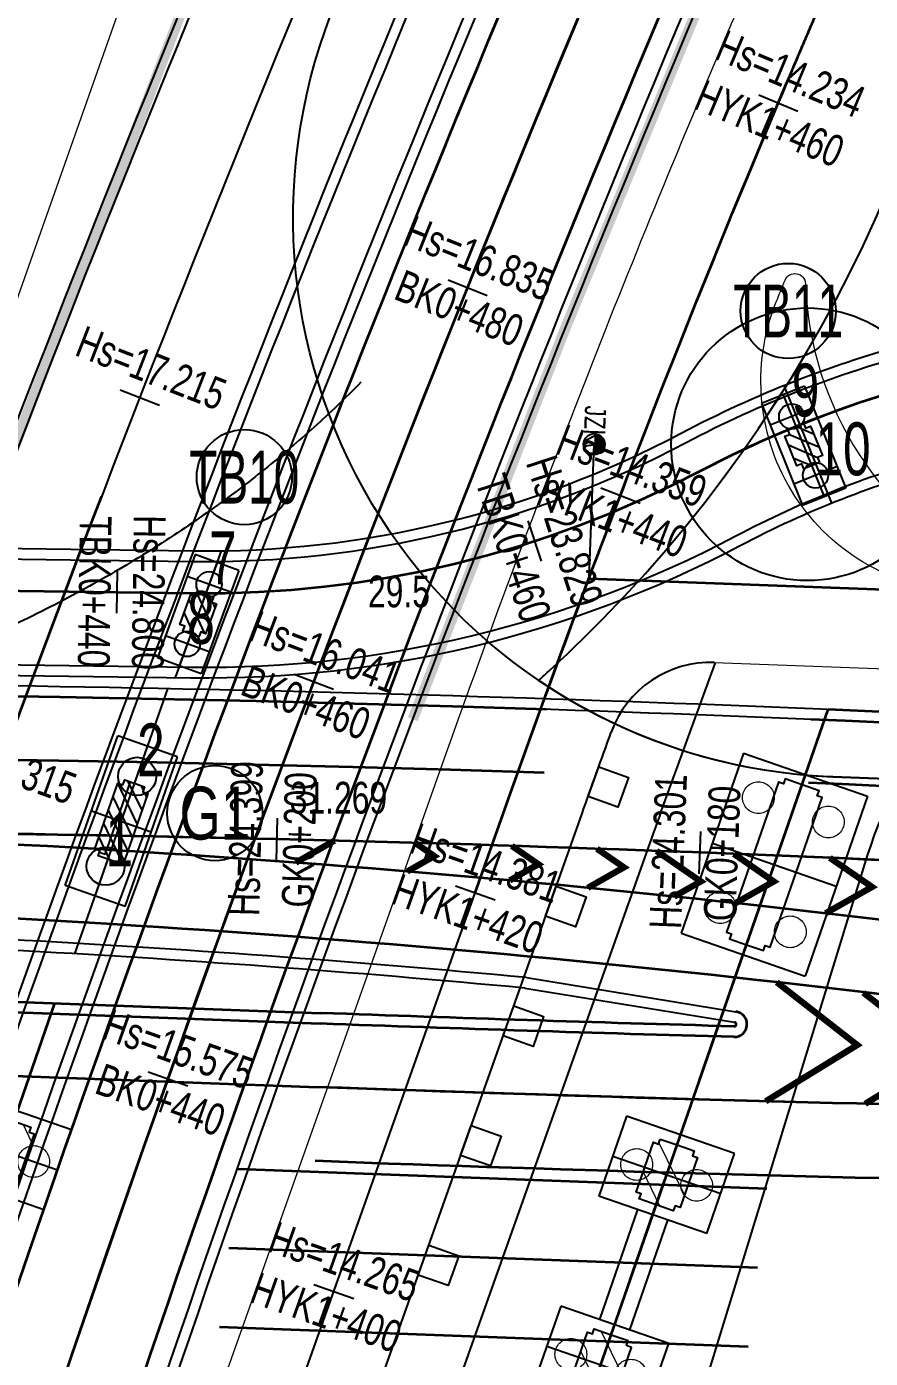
# Model space of a CAD drawing. Extents: x 0 to 558779, y 0 to 2762081.
# Drawn here: x 519909.4 to 519949.3, y 2757649.2 to 2757712.2 of the extents above; entities that cross this region are included whole.
import ezdxf
from ezdxf.enums import TextEntityAlignment as Align

# ---------------------------------------------------------------- set-up
doc = ezdxf.new("R2010")
doc.units = 0
doc.header["$LTSCALE"] = 20
for name, pattern in [('CENTER', [2, 1.25, -0.25, 0.25, -0.25]), ('DASHED', [19.05, 12.7, -6.35]), ('HIDDEN', [0.375, 0.25, -0.125])]:
    doc.linetypes.add(name, pattern=pattern)
for name, color, linetype in [('B-标线', 8, 'Continuous'), ('DL-中心线', 10, 'Continuous'), ('DL-人行道边线', 1, 'Continuous'), ('DL-挡墙范围', 2, 'HIDDEN'), ('DL-树池', 110, 'Continuous'), ('DL-非机动车道边线', 6, 'Continuous'), ('L-主桥边线', 240, 'Continuous'), ('L-洛秀互通匝道边线', 140, 'Continuous'), ('L-脊线', 222, 'Continuous'), ('L-辅路绿化带', 3, 'Continuous'), ('Pile-JZ', 7, 'Continuous'), ('QL-主线桥墩', 191, 'Continuous'), ('QL-分孔线', 4, 'Continuous'), ('QL-墩号', 6, 'Continuous'), ('QL-桥墩', 191, 'Continuous'), ('QL-桥跨数值', 6, 'Continuous'), ('RD-红线', 230, 'Continuous'), ('XW_B', 7, 'Continuous'), ('XW_E', 7, 'Continuous'), ('XW_G', 7, 'Continuous'), ('XW_HY-海江大道右辅路', 7, 'Continuous'), ('XW_J', 7, 'Continuous'), ('XW_JZ', 7, 'Continuous'), ('XW_JZ-江城大道左辅路', 7, 'Continuous'), ('XW_TB', 7, 'Continuous'), ('XW_辅助2', 7, 'Continuous'), ('XW_辅助线', 7, 'Continuous'), ('YD-G2', 96, 'Continuous'), ('主线墩中心线', 6, 'Continuous'), ('主线墩号', 1, 'Continuous'), ('桩号-B', 7, 'Continuous'), ('桩号-G', 7, 'Continuous'), ('桩号-HY-海江大道右辅路', 7, 'Continuous'), ('桩号-TB', 7, 'Continuous'), ('点划线', 6, 'CENTER'), ('粗实线', 1, 'Continuous'), ('设计高-B', 7, 'Continuous'), ('设计高-E', 7, 'Continuous'), ('设计高-G', 7, 'Continuous'), ('设计高-HY-海江大道右辅路', 7, 'Continuous'), ('设计高-TB', 7, 'Continuous'), ('设计高-地面高-B', 7, 'Continuous'), ('设计高-地面高-E', 7, 'Continuous'), ('设计高-地面高-G', 7, 'Continuous'), ('设计高-地面高-HY-海江大道右辅路', 7, 'Continuous'), ('设计高-地面高-TB', 7, 'Continuous')]:
    doc.layers.add(name, color=color, linetype=linetype)
doc.layers.add('偏心', color=4, linetype='Continuous', plot=False)
doc.layers.add('坐标标注', color=6, linetype='Continuous', plot=False)
doc.layers.add('构造细实', color=5, linetype='Continuous', lineweight=15)
doc.layers.add('细虚线', color=2, linetype='DASHED', lineweight=15)
doc.styles.get("Standard").update_dxf_attribs({"font": 'fsdb_e.shx', "width": 0.7, "bigfont": 'hzdx.shx'})
pattern_1 = [(0, (0, 2e-10), (0, 6.985), [5.08, -1.905]), (90, (0, 2e-10), (-6.985, 4e-16), [5.08, -1.905])]

# ---------------------------------------------------------------- blocks, each defined once
blk = doc.blocks.new('shuchi02')
at = {"layer": 'DL-树池', "color": 3}
blk.add_lwpolyline([(-0.75, 0), (0.75, 0), (0.75, -1.5), (-0.75, -1.5)], close=True, dxfattribs=at)
blk = doc.blocks.new('Kst')
at = {"color": 0, "const_width": 1}
blk.add_lwpolyline([(0, -0.5, 0.414214), (0.5, 0, 0.414214), (0, 0.5, 0.414214)], format="xyb", dxfattribs=at)
at = {"color": 0}
blk.add_circle((0, 0), 1, dxfattribs=at)
blk = doc.blocks.new('(13-1)13m花瓶墩单排桩2根1.8')
h = blk.add_hatch()
h.set_pattern_fill('ANGLE', color=256)
h.set_pattern_definition(pattern_1)
h.paths.add_polyline_path([(-1.9, -0.5), (-1.9, 0.5), (-1.65, 0.5), (-1.65, 0.75), (1.65, 0.75), (1.65, 0.5), (1.9, 0.5), (1.9, -0.5), (1.65, -0.5), (1.65, -0.75), (-1.65, -0.75), (-1.65, -0.5)])
h = blk.add_hatch()
h.set_pattern_fill('ANGLE', color=256)
h.set_pattern_definition(pattern_1)
h.paths.add_polyline_path([(-1.9, -0.5), (-1.9, 0.5), (-1.65, 0.5), (-1.65, 0.75), (1.65, 0.75), (1.65, 0.5), (1.9, 0.5), (1.9, -0.5), (1.65, -0.5), (1.65, -0.75), (-1.65, -0.75), (-1.65, -0.5)])
h = blk.add_hatch()
h.set_pattern_fill('ANSI31', color=3, scale=0.15)
h.paths.add_polyline_path([(-1.9, -0.5), (-1.9, 0.5), (-1.65, 0.5), (-1.65, 0.75), (1.65, 0.75), (1.65, 0.5), (1.9, 0.5), (1.9, -0.5), (1.65, -0.5), (1.65, -0.75), (-1.65, -0.75), (-1.65, -0.5)])
at = {"layer": 'QL-桥墩', "color": 1}
for p, q in [((-3.75, 1.5), (3.75, 1.5)), ((-3.75, -1.5), (-3.75, 1.5)), ((3.75, -1.5), (3.75, 1.5)), ((-3.75, -1.5), (3.75, -1.5))]:
    blk.add_line(p, q, dxfattribs=at)
at = {"layer": 'QL-桥墩', "color": 3, "linetype": 'CENTER'}
for p, q in [((0, 1.5), (0, -1.5)), ((-3.75, 0), (3.75, 0))]:
    blk.add_line(p, q, dxfattribs=at)
at = {"layer": 'QL-桥墩', "color": 1}
blk.add_lwpolyline([(-1.9, -0.5), (-1.9, 0.5), (-1.65, 0.5), (-1.65, 0.75), (1.65, 0.75), (1.65, 0.5), (1.9, 0.5), (1.9, -0.5), (1.65, -0.5), (1.65, -0.75), (-1.65, -0.75), (-1.65, -0.5)], close=True, dxfattribs=at)
at = {"layer": 'QL-桥墩', "color": 3}
for centre in [(-2.25, 0), (2.25, 0)]:
    blk.add_circle(centre, 0.9, dxfattribs=at)
blk = doc.blocks.new('(6-1)6.0m花瓶墩单排桩2根1.2')
h = blk.add_hatch()
h.set_pattern_fill('ANSI31', color=3, scale=0.15, angle=180)
h.paths.add_polyline_path([(1, 0.4), (1, -0.4), (0.75, -0.4), (0.75, -0.65), (-0.75, -0.65), (-0.75, -0.4), (-1, -0.4), (-1, 0.4), (-0.75, 0.4), (-0.75, 0.65), (0.75, 0.65), (0.75, 0.4)])
at = {"layer": 'QL-桥墩', "color": 1}
for p, q in [((-2.6, 1.1), (-2.6, -1.1)), ((-2.6, 1.1), (2.6, 1.1)), ((2.6, 1.1), (2.6, -1.1)), ((-2.6, -1.1), (2.6, -1.1))]:
    blk.add_line(p, q, dxfattribs=at)
at = {"layer": 'QL-桥墩', "color": 3, "linetype": 'CENTER'}
for p, q in [((-1.5, 1.1), (-1.5, -1.1)), ((1.5, 1.1), (1.5, -1.1)), ((-2.6, 0), (2.6, 0))]:
    blk.add_line(p, q, dxfattribs=at)
at = {"layer": 'QL-桥墩', "color": 1}
blk.add_lwpolyline([(1, 0.4), (1, -0.4), (0.75, -0.4), (0.75, -0.65), (-0.75, -0.65), (-0.75, -0.4), (-1, -0.4), (-1, 0.4), (-0.75, 0.4), (-0.75, 0.65), (0.75, 0.65), (0.75, 0.4)], close=True, dxfattribs=at)
at = {"layer": 'QL-桥墩', "color": 3}
for centre in [(-1.5, 0), (1.5, 0)]:
    blk.add_circle(centre, 0.6, dxfattribs=at)
blk = doc.blocks.new('E22-E26')
at = {"layer": '构造细实'}
h = blk.add_hatch(dxfattribs=at)
h.set_pattern_fill('ANSI31', color=4, scale=0.4, style=0)
h.set_pattern_definition([(45, (-456.4983, -204.118), (-0.8980256, 0.8980256), [])])
h.paths.add_polyline_path([(6.25, 0.85), (6.25, 0), (6.25, -0.85), (6, -0.85), (6, -1.1), (3.5, -1.1), (3.5, -0.85), (3.25, -0.85), (3.25, 0), (3.25, 0.85), (3.5, 0.85), (3.5, 1.1), (6, 1.1), (6, 0.85)])
h.paths.add_polyline_path([(-6, -1.1), (-6, -0.85), (-6.25, -0.85), (-6.25, 0), (-6.25, 0.85), (-6, 0.85), (-6, 1.1), (-3.5, 1.1), (-3.5, 0.85), (-3.25, 0.85), (-3.25, 0), (-3.25, -0.85), (-3.5, -0.85), (-3.5, -1.1)])
at = {"layer": '点划线', "ltscale": 0.3}
for p, q in [((-4.75, 2.7), (-4.75, -2.7)), ((4.75, 2.7), (4.75, -2.7)), ((-6.75, 0), (6.75, 0))]:
    blk.add_line(p, q, dxfattribs=at)
at = {"layer": '粗实线'}
for p, q in [((-6.75, -2.7), (-6.75, 2.7)), ((-2.75, 2.7), (-6.75, 2.7)), ((-2.75, -2.7), (-2.75, 2.7)), ((2.75, -2.7), (2.75, 2.7)), ((6.75, 2.7), (2.75, 2.7)), ((6.75, -2.7), (6.75, 2.7)), ((-2.75, 0.75), (2.75, 0.75)), ((-2.75, -0.75), (2.75, -0.75)), ((-6.75, -2.7), (-2.75, -2.7)), ((2.75, -2.7), (6.75, -2.7))]:
    blk.add_line(p, q, dxfattribs=at)
at = {"layer": '粗实线', "color": 4}
for points in [[(-6, -1.1), (-6, -0.85), (-6.25, -0.85), (-6.25, 0), (-6.25, 0.85), (-6, 0.85), (-6, 1.1), (-3.5, 1.1), (-3.5, 0.85), (-3.25, 0.85), (-3.25, 0), (-3.25, -0.85)], [(-6, -1.1), (-3.5, -1.1), (-3.5, -0.85), (-3.25, -0.85)]]:
    blk.add_lwpolyline(points, dxfattribs=at)
blk.add_lwpolyline([(6.25, 0.85), (6.25, 0), (6.25, -0.85), (6, -0.85), (6, -1.1), (3.5, -1.1), (3.5, -0.85), (3.25, -0.85), (3.25, 0), (3.25, 0.85), (3.5, 0.85), (3.5, 1.1), (6, 1.1), (6, 0.85)], close=True, dxfattribs=at)
at = {"layer": '细虚线', "ltscale": 5}
for centre in [(-4.75, 1.5), (4.75, 1.5), (-4.75, -1.5), (4.75, -1.5)]:
    blk.add_circle(centre, 0.75, dxfattribs=at)
blk = doc.blocks.new('30m花瓶墩')
at = {"layer": '点划线', "ltscale": 0.3}
for p, q in [((0, 3.1), (0, -3.1)), ((4.5, 0), (-4.5, 0))]:
    blk.add_line(p, q, dxfattribs=at)
at = {"layer": '粗实线'}
for p, q in [((-4.5, 3.1), (-4.5, -3.1)), ((4.5, 3.1), (-4.5, 3.1)), ((4.5, 3.1), (4.5, -3.1)), ((4.5, -3.1), (-4.5, -3.1))]:
    blk.add_line(p, q, dxfattribs=at)
at = {"layer": '粗实线', "color": 4}
blk.add_lwpolyline([(0, 1.1), (-3.75, 1.1), (-3.75, 0.85), (-4, 0.85), (-4, 0), (-4, -0.85), (-3.75, -0.85), (-3.75, -1.1), (0, -1.1), (3.75, -1.1), (3.75, -0.85), (4, -0.85), (4, 0), (4, 0.85), (3.75, 0.85), (3.75, 1.1)], close=True, dxfattribs=at)
at = {"layer": '细虚线', "ltscale": 5}
for centre in [(-2.75, 1.75), (2.75, 1.75), (-2.75, -1.75), (2.75, -1.75)]:
    blk.add_circle(centre, 0.75, dxfattribs=at)
blk = doc.blocks.new('主线桥墩10.09')
at = {"layer": 'L-主桥边线'}
blk.add_line((2921.3833, -334.7028), (2926.4729, -320.0327), dxfattribs=at)
at = {"layer": 'L-主桥边线', "lineweight": 35, "ltscale": 2, "flags": 128}
for points in [[(3016.2726, -324.8518, -0.0067509), (2959.7417, -321.8524, 0.0059351), (2926.4729, -320.0327, 0.0059351)], [(2922.0275, -335.0094, -0.0024493), (2902.4778, -334.3769)]]:
    blk.add_lwpolyline(points, format="xyb", dxfattribs=at)
blk.add_lwpolyline([(2762.1793, -329.1497), (2902.4778, -334.3769)], dxfattribs=at)
at = {"layer": 'L-主桥边线', "lineweight": 35, "ltscale": 2}
for centre, radius, start, end in [((2922.0363, -334.9097), 0.6, 268.427759, 83.716442), ((2922.0303, -334.9095), 0.1, 268.427586, 80.746657)]:
    blk.add_arc(centre, radius, start, end, dxfattribs=at)
at = {"layer": '主线墩中心线', "linetype": 'CENTER', "lineweight": 35}
for p, q in [((2907.2865, -375.3344), (2926.4729, -320.0327)), ((2921.3833, -334.7028), (2926.4729, -320.0327)), ((2881.9564, -356.8785), (2889.9253, -333.9093)), ((2913.2846, -358.0457), (2921.284, -334.9889))]:
    blk.add_line(p, q, dxfattribs=at)
at = {"layer": '主线墩号', "rotation": 70.86625100385399}
for name, p in [('30m花瓶墩', (2923.9281, -327.3677)), ('30m花瓶墩', (2923.9281, -327.3677)), ('E22-E26', (2885.9409, -345.3939)), ('E22-E26', (2917.2843, -346.5173))]:
    blk.add_blockref(name, p, dxfattribs=at)

msp = doc.modelspace()

# ---------------------------------------------------------------- linework, layer by layer
at = {"layer": 'B-标线', "lineweight": 35, "flags": 128}
for points in [[(519860.757, 2757530.995, 0.043438), (519909.912, 2757644.363, -0.021082), (519939.582, 2757722.133, 0.054969), (519981.895, 2757860.489, -0.025142), (519996.067, 2757919.103)], [(519857.678, 2757532.66, 0.043438), (519906.592, 2757645.472, -0.021082), (519936.367, 2757723.518, 0.054969), (519978.456, 2757861.139, -0.025142)], [(519863.835, 2757529.33, 0.043438), (519913.232, 2757643.254, -0.021082), (519942.797, 2757720.749, 0.046008), (519980.509, 2757836.614, 0.046008)], [(520121.076, 2757664.906), (520041.62, 2757667.866, -0.007318), (519980.136, 2757671.059, 0.013233), (519906.289, 2757674.018), (519853.019, 2757674.741, -0.000643), (519847.464, 2757674.821, -0.001929)], [(520030.985, 2757663.847, -0.02752), (519954.187, 2757669.383, 0.028361), (519884.082, 2757674.319)], [(520030.926, 2757660.347, -0.02752), (519953.744, 2757665.912, 0.028361), (519884.035, 2757670.819, 0.028361)], [(520036.824, 2757660.239, 0.004934), (519997.356, 2757660.634, -0.009271), (519923.207, 2757662.021)], [(520510.897, 2757635.787), (520476.549, 2757637.066, -0.012224), (520403.185, 2757641.598, 0.012224), (520330.163, 2757646.108), (520071.375, 2757655.75, 0.009271), (519997.356, 2757657.134, -0.009271), (519923.077, 2757658.523, -0.009271)]]:
    msp.add_lwpolyline(points, format="xyb", dxfattribs=at)
at = {"layer": 'B-标线', "linetype": 'HIDDEN', "lineweight": 35, "ltscale": 5, "flags": 128}
for points in [[(518722.616, 2757735.5), (518950.258, 2757708.661, 0.020032), (519308.329, 2757680.927), (521004.334, 2757617.737)], [(518722.177, 2757731.776), (518949.819, 2757704.937, 0.020032), (519308.189, 2757677.18), (521004.194, 2757613.99)], [(518721.738, 2757728.051), (518949.38, 2757701.213, 0.020032), (519308.05, 2757673.433), (521004.055, 2757610.243)], [(520121.318, 2757671.401), (520041.862, 2757674.362, -0.007318), (519980.568, 2757677.544, 0.013233), (519906.378, 2757680.517), (519853.107, 2757681.24)], [(520121.206, 2757668.403), (520041.75, 2757671.364, -0.007318), (519980.369, 2757674.551, 0.013233), (519906.337, 2757677.517), (519853.066, 2757678.241)]]:
    msp.add_lwpolyline(points, format="xyb", dxfattribs=at)
at = {"layer": 'B-标线', "lineweight": 35, "const_width": 0.3, "flags": 128}
for points in [[(519923.993, 2757673.665), (519923.993, 2757673.665), (519922.169, 2757672.63)], [(519927.818, 2757673.559), (519928.718, 2757672.937), (519927.439, 2757672.211)], [(519932.38, 2757673.419), (519933.634, 2757672.553), (519932.281, 2757671.786)], [(519936.405, 2757673.284), (519937.677, 2757672.405), (519935.97, 2757671.436)], [(519939.221, 2757673.182), (519941.311, 2757671.738), (519940.053, 2757671.024)], [(519942.874, 2757673.041), (519944.761, 2757671.738), (519942.956, 2757670.713)], [(519947.416, 2757672.853), (519949.406, 2757671.479), (519947.212, 2757670.234)], [(519944.901, 2757666.976), (519948.706, 2757664.006), (519944.379, 2757661.344)], [(519948.996, 2757666.481), (519952.801, 2757663.511), (519949.083, 2757661.225)]]:
    msp.add_lwpolyline(points, dxfattribs=at)
at = {"layer": 'B-标线', "lineweight": 35, "flags": 128}
msp.add_lwpolyline([(519782.909, 2757667.248), (519923.207, 2757662.021)], dxfattribs=at)
at = {"layer": 'DL-中心线', "linetype": 'CENTER', "lineweight": 35, "ltscale": 5, "flags": 128}
for points in [[(519363.527, 2756865.285, -0.064031), (519480.744, 2757085.351, -0.052881), (519557.501, 2757172.344), (519677.841, 2757282.704, 0.030821), (519737.675, 2757344.78, -0.016129), (519785.39, 2757397.285, 0.107619), (519897.596, 2757578.067), (519932.402, 2757676.128, -0.014928), (519945.386, 2757709.511, -0.000203), (519945.577, 2757709.961, -0.000405), (519945.969, 2757710.882, -0.000405), (519946.374, 2757711.83, -0.000405), (519946.794, 2757712.809, -0.000405), (519947.231, 2757713.821, -0.000405), (519947.686, 2757714.871, -0.000405), (519948.161, 2757715.963, -0.000405), (519948.66, 2757717.103, -0.000405), (519949.184, 2757718.298, -0.000405), (519949.739, 2757719.556, -0.000405), (519950.33, 2757720.89, -0.000405), (519950.964, 2757722.315, -0.000405), (519951.652, 2757723.854, -0.000405), (519952.408, 2757725.539, -0.000383), (519953.207, 2757727.312, -0.000338), (519954.009, 2757729.084, -0.000293), (519954.812, 2757730.854, -0.000248), (519955.618, 2757732.624, -0.000203), (519956.425, 2757734.393, -0.000158), (519957.234, 2757736.161, -0.000113), (519958.043, 2757737.929, -0.000068), (519958.853, 2757739.697, -0.000023), (519959.664, 2757741.464, 0.000038), (519960.474, 2757743.232, 0.000113), (519961.284, 2757745, 0.000188), (519962.093, 2757746.768, 0.000263), (519962.9, 2757748.537, 0.000338), (519963.705, 2757750.307, 0.000413), (519964.508, 2757752.078, 0.000488), (519965.307, 2757753.85, 0.000563), (519966.102, 2757755.625, 0.000638), (519966.894, 2757757.401, 0.000675), (519967.641, 2757759.09, 0.000675), (519968.318, 2757760.633, 0.000675), (519968.942, 2757762.063, 0.000675), (519969.521, 2757763.402, 0.000675), (519970.064, 2757764.666, 0.000675), (519970.575, 2757765.866, 0.000675), (519971.06, 2757767.012, 0.000675), (519971.521, 2757768.11, 0.000675), (519971.961, 2757769.166, 0.000675), (519972.383, 2757770.185, 0.000675), (519972.787, 2757771.171, 0.000675), (519973.176, 2757772.126, 0.000675), (519973.551, 2757773.054, 0.000338), (519973.734, 2757773.508, 0.04027), (519990.889, 2757828.803, 0.000338), (519990.996, 2757829.281, 0.000675), (519991.212, 2757830.257, 0.000675), (519991.432, 2757831.265, 0.000675), (519991.656, 2757832.306, 0.000675), (519991.885, 2757833.385, 0.000675), (519992.12, 2757834.505, 0.000675), (519992.362, 2757835.671, 0.000675), (519992.611, 2757836.89, 0.000675), (519992.868, 2757838.169, 0.000675), (519993.136, 2757839.518, 0.000675), (519993.416, 2757840.95, 0.000675), (519993.712, 2757842.482, 0.000675), (519994.027, 2757844.137, 0.000675), (519994.367, 2757845.953, 0.000638), (519994.72, 2757847.865, 0.000563), (519995.068, 2757849.778, 0.000488), (519995.413, 2757851.691, 0.000413), (519995.754, 2757853.606, 0.000338), (519996.092, 2757855.521, 0.000263), (519996.428, 2757857.436, 0.000188), (519996.762, 2757859.351, 0.000113), (519997.095, 2757861.267, 0.000038), (519997.427, 2757863.183, -0.000023), (519997.759, 2757865.099, -0.000068), (519998.092, 2757867.015, -0.000113), (519998.425, 2757868.93, -0.000158), (519998.76, 2757870.846, -0.000203), (519999.096, 2757872.761, -0.000248), (519999.433, 2757874.676, -0.000293), (519999.773, 2757876.59, -0.000338), (520000.115, 2757878.505, -0.000383), (520000.459, 2757880.418, -0.000405), (520000.79, 2757882.235, -0.000405), (520001.094, 2757883.893, -0.000405), (520001.378, 2757885.427, -0.000405), (520001.646, 2757886.861, -0.000405), (520001.901, 2757888.213, -0.000405), (520002.144, 2757889.495, -0.000405), (520002.379, 2757890.716, -0.000405), (520002.605, 2757891.886, -0.000405), (520002.824, 2757893.009, -0.000405), (520003.037, 2757894.091, -0.000405), (520003.245, 2757895.135, -0.000405), (520003.447, 2757896.147, -0.000405), (520003.645, 2757897.127, -0.000203), (520003.743, 2757897.607, -0.020564), (520015.566, 2757945.503), (520034.389, 2758010.197, -0.013981), (520060.063, 2758090.044), (520086.942, 2758166.257, 0.014794), (520122.979, 2758278.961, -0.014794), (520159.016, 2758391.664), (520173.526, 2758432.806)], [(519647.675, 2757568.166, -0.001157), (519648.228, 2757567.535, -0.002315), (519649.349, 2757566.237, -0.002315), (519650.492, 2757564.888, -0.002315), (519651.66, 2757563.484, -0.002315), (519652.855, 2757562.02, -0.002315), (519654.081, 2757560.489, -0.002315), (519655.343, 2757558.884, -0.002315), (519656.645, 2757557.195, -0.002315), (519657.995, 2757555.412, -0.002315), (519659.4, 2757553.518, -0.002315), (519660.871, 2757551.496, -0.002315), (519662.425, 2757549.319, -0.002315), (519664.081, 2757546.951, -0.002315), (519665.872, 2757544.34, -0.002186), (519667.733, 2757541.575, -0.001929), (519669.571, 2757538.794, -0.001672), (519671.389, 2757536, -0.001415), (519673.19, 2757533.195, -0.001157), (519674.976, 2757530.381, -0.0009), (519676.75, 2757527.559, -0.000643), (519678.516, 2757524.732, -0.000386), (519680.276, 2757521.901, -0.000129), (519682.033, 2757519.068, 0.000289), (519683.791, 2757516.236, 0.000868), (519685.555, 2757513.408, 0.001447), (519687.333, 2757510.588, 0.002025), (519689.13, 2757507.78, 0.002604), (519690.952, 2757504.99, 0.003183), (519692.807, 2757502.22, 0.003762), (519694.7, 2757499.477, 0.00434), (519696.638, 2757496.764, 0.004919), (519698.625, 2757494.088, 0.005208), (519700.564, 2757491.585, 0.005208), (519702.381, 2757489.338, 0.005208), (519704.105, 2757487.294, 0.005208), (519705.757, 2757485.416, 0.005208), (519707.351, 2757483.679, 0.005208), (519708.898, 2757482.063, 0.005208), (519710.404, 2757480.553, 0.005208), (519711.875, 2757479.138, 0.005208), (519713.317, 2757477.808, 0.005208), (519714.733, 2757476.556, 0.005208), (519716.126, 2757475.375, 0.005208), (519717.498, 2757474.26, 0.005208), (519718.851, 2757473.206, 0.002604), (519719.521, 2757472.701, 0.279434), (519802.083, 2757464.769, 0.00514), (519803.57, 2757465.505, 0.00869), (519806.104, 2757466.847, 0.00869), (519808.666, 2757468.321, 0.00869), (519811.257, 2757469.934, 0.00869), (519813.878, 2757471.694, 0.00869), (519816.532, 2757473.615, 0.00869), (519819.223, 2757475.707, 0.00869), (519821.954, 2757477.988, 0.00869), (519824.732, 2757480.477, 0.00869), (519827.565, 2757483.198, 0.00869), (519830.465, 2757486.186, 0.00869), (519833.45, 2757489.481, 0.00869), (519836.543, 2757493.146, 0.008305), (519839.636, 2757497.074, 0.007534), (519842.604, 2757501.098, 0.006763), (519845.455, 2757505.205, 0.005993), (519848.2, 2757509.384, 0.005222), (519850.851, 2757513.623, 0.004451), (519853.42, 2757517.913, 0.003681), (519855.918, 2757522.244, 0.00291), (519858.36, 2757526.607, 0.00214), (519860.757, 2757530.995, 0.043438), (519909.912, 2757644.363, -0.021082), (519939.582, 2757722.133, 0.054969), (519981.895, 2757860.489, -0.025142), (519996.067, 2757919.103), (520034.65, 2758049.579, -0.012888), (520058.477, 2758123.13)], [(519736.397, 2757361.61, 0.006117), (519747.082, 2757374.993, 0.058669), (519871.219, 2757580.064, 0.026228), (519898.077, 2757648.36, -0.020905), (519927.838, 2757726.466, -0.000122), (519928.031, 2757726.916, -0.000243), (519928.427, 2757727.834, -0.000243), (519928.836, 2757728.781, -0.000243), (519929.259, 2757729.759, -0.000243), (519929.699, 2757730.77, -0.000243), (519930.155, 2757731.819, -0.000243), (519930.632, 2757732.91, -0.000243), (519931.131, 2757734.05, -0.000243), (519931.655, 2757735.245, -0.000243), (519932.209, 2757736.504, -0.000243), (519932.799, 2757737.839, -0.000243), (519933.43, 2757739.265, -0.000243), (519934.113, 2757740.806, -0.000243), (519934.864, 2757742.493, -0.00023), (519935.656, 2757744.269, -0.000203), (519936.449, 2757746.044, -0.000176), (519937.244, 2757747.819, -0.000149), (519938.04, 2757749.593, -0.000122), (519938.837, 2757751.367, -0.000095), (519939.634, 2757753.14, -0.000068), (519940.432, 2757754.913, -0.000041), (519941.231, 2757756.686, -0.000014), (519942.03, 2757758.459, 0.000193), (519942.828, 2757760.232, 0.000579), (519943.624, 2757762.006, 0.000965), (519944.414, 2757763.783, 0.00135), (519945.196, 2757765.563, 0.001736), (519945.967, 2757767.348, 0.002122), (519946.724, 2757769.139, 0.002508), (519947.464, 2757770.937, 0.002894), (519948.185, 2757772.743, 0.003279), (519948.884, 2757774.557, 0.003472), (519949.524, 2757776.29, 0.003472), (519950.087, 2757777.879, 0.003472), (519950.586, 2757779.356, 0.003472), (519951.035, 2757780.745, 0.003472), (519951.439, 2757782.06, 0.003472), (519951.805, 2757783.312, 0.003472), (519952.138, 2757784.511, 0.003472), (519952.44, 2757785.663, 0.003472), (519952.715, 2757786.773, 0.003472), (519952.966, 2757787.847, 0.003472), (519953.193, 2757788.888, 0.003472), (519953.399, 2757789.898, 0.003472), (519953.585, 2757790.881, 0.001736), (519953.671, 2757791.363, 0.589738), (519858.288, 2757868.254, 0.002232), (519857.706, 2757868.014, 0.004464), (519856.524, 2757867.507, 0.004464), (519855.315, 2757866.963, 0.004464), (519854.076, 2757866.379, 0.004464), (519852.805, 2757865.751, 0.004464), (519851.498, 2757865.076, 0.004464), (519850.15, 2757864.349, 0.004464), (519848.756, 2757863.566, 0.004464), (519847.309, 2757862.717, 0.004464), (519845.799, 2757861.796, 0.004464), (519844.216, 2757860.79, 0.004464), (519842.542, 2757859.685, 0.004464), (519840.756, 2757858.458, 0.004464), (519838.823, 2757857.079, 0.004216), (519836.813, 2757855.593, 0.00372), (519834.827, 2757854.074, 0.003224), (519832.862, 2757852.528, 0.002728), (519830.916, 2757850.959, 0.002232), (519828.985, 2757849.371, 0.001736), (519827.067, 2757847.767, 0.00124), (519825.159, 2757846.152, 0.000744), (519823.257, 2757844.53, 0.000248), (519821.358, 2757842.903), (519718.448, 2757754.691)], [(520121.076, 2757664.906), (520041.62, 2757667.866, -0.007318), (519980.136, 2757671.059, 0.013233), (519906.289, 2757674.018), (519853.019, 2757674.741, -0.000643), (519847.464, 2757674.821, -0.001929), (519841.909, 2757674.93, -0.003215), (519836.356, 2757675.096, -0.004501), (519830.806, 2757675.348, -0.005787), (519825.263, 2757675.713, -0.007073), (519819.731, 2757676.221, -0.008359), (519814.217, 2757676.9, -0.009645), (519808.731, 2757677.777, -0.010932), (519803.287, 2757678.878, -0.011575), (519798.167, 2757680.157, -0.011575), (519793.555, 2757681.538, -0.011575), (519789.349, 2757683.013, -0.011575), (519785.484, 2757684.574, -0.011575), (519781.912, 2757686.212, -0.011575), (519778.6, 2757687.921, -0.011575), (519775.52, 2757689.696, -0.011575), (519772.654, 2757691.529, -0.011575), (519769.984, 2757693.416, -0.011575), (519767.499, 2757695.351, -0.011575), (519765.187, 2757697.329, -0.011575), (519763.04, 2757699.347, -0.011575), (519761.049, 2757701.398, -0.005787), (519760.111, 2757702.435, -1.096245), (519856.517, 2757773.04, -0.012003), (519857.958, 2757770.5, -0.012289), (519859.346, 2757767.753, -0.012289), (519860.636, 2757764.852, -0.012289), (519861.821, 2757761.791, -0.012289), (519862.891, 2757758.563, -0.012289), (519863.837, 2757755.159, -0.012289), (519864.647, 2757751.567, -0.012289), (519865.309, 2757747.771, -0.012289), (519865.807, 2757743.753, -0.012289), (519866.125, 2757739.487, -0.012289), (519866.239, 2757734.936, -0.012289), (519866.122, 2757730.052, -0.012289), (519865.733, 2757724.76, -0.011686), (519865.061, 2757719.246, -0.010479), (519864.145, 2757713.767, -0.009272), (519863.014, 2757708.328, -0.008066), (519861.695, 2757702.932, -0.006859), (519860.215, 2757697.577, -0.005652), (519858.601, 2757692.261, -0.004445), (519856.881, 2757686.978, -0.003239), (519855.08, 2757681.723, -0.002032), (519853.223, 2757676.487)], [(519483.693, 2757688.86), (519492.803, 2757688.723, 0.043131), (519561.509, 2757693.622), (519577.044, 2757696.088, 0.031213), (519605.074, 2757702.35, -0.20367), (519636.14, 2757698.616, 0.121654), (519654.577, 2757693.327), (519683.777, 2757692.239, 0.115793), (519751.057, 2757705.409, -0.255248), (519789.288, 2757702.5, 0.14148), (519842.378, 2757686.387), (519917.269, 2757685.369, 0.125687), (519941.327, 2757691.167, -0.131701), (519966.567, 2757696.935), (519992.7, 2757695.961, 0.660156), (519996.625, 2757704.277, -0.072356), (519979.943, 2757729.661, 0.641349), (519970.854, 2757729.6), (519953.894, 2757691.981)], [(519936.037, 2757686.063), (519964.506, 2757685.002, -0.005003), (520064.453, 2757680.276, 0.005004), (520164.421, 2757675.549), (520317.716, 2757669.838, -0.035769), (520402.945, 2757660.533, 0.035768), (520544.989, 2757645.024), (520703.493, 2757639.118)], [(519936.037, 2757686.063), (519964.506, 2757685.002, -0.005003), (520064.453, 2757680.276, 0.005004), (520164.421, 2757675.549), (520299.83, 2757670.504, -0.031984), (520426.983, 2757657.594, 0.031983), (520554.132, 2757644.684), (520703.493, 2757639.118)], [(520544.729, 2757638.029), (520476.679, 2757640.564, -0.012224), (520403.486, 2757645.085, 0.012224), (520330.293, 2757649.606), (520071.505, 2757659.248, 0.009271), (519997.356, 2757660.634, -0.009271), (519923.207, 2757662.021)]]:
    msp.add_lwpolyline(points, format="xyb", dxfattribs=at)
at = {"layer": 'DL-人行道边线', "flags": 128}
msp.add_lwpolyline([(519919.874, 2757619.903), (519938.999, 2757673.787, -0.003724), (519942.015, 2757682.088)], format="xyb", dxfattribs=at)
at = {"layer": 'DL-挡墙范围', "ltscale": 10, "const_width": 0.5}
for points in [[(519927.699, 2757679.41), (519934.931, 2757697.947), (519942.538, 2757716.334), (519950.303, 2757734.871), (519954.999, 2757746.872)], [(519899.6, 2757668.127), (519917.618, 2757715.083), (519922.089, 2757725.741)]]:
    msp.add_lwpolyline(points, dxfattribs=at)
at = {"layer": 'DL-非机动车道边线', "flags": 128}
msp.add_lwpolyline([(519918.171, 2757625.568), (519935.701, 2757674.957, -0.00171), (519937.079, 2757678.798, -0.00171)], format="xyb", dxfattribs=at)
at = {"layer": 'L-主桥边线', "lineweight": 35, "ltscale": 2, "flags": 128}
for points in [[(519783.039, 2757670.746), (519923.338, 2757665.519)], [(519783.02, 2757670.246), (519923.319, 2757665.019)]]:
    msp.add_lwpolyline(points, dxfattribs=at)
for points in [[(519942.887, 2757664.886, -0.002449), (519923.338, 2757665.519)], [(519942.88, 2757664.386, -0.00245), (519923.319, 2757665.019)]]:
    msp.add_lwpolyline(points, format="xyb", dxfattribs=at)
at = {"layer": 'L-主桥边线', "lineweight": 35, "ltscale": 2}
for centre, radius, start, end in [((519942.896, 2757664.986), 0.6, 268.42776, 83.71644), ((519942.896, 2757664.986), 0.6, 268.42776, 83.71644), ((519942.89, 2757664.986), 0.1, 268.42759, 80.74666)]:
    msp.add_arc(centre, radius, start, end, dxfattribs=at)
at = {"layer": 'L-洛秀互通匝道边线'}
for p, q in [((519932.999, 2757666.699), (519942.906, 2757665.085)), ((519933.079, 2757667.192), (519942.962, 2757665.582))]:
    msp.add_line(p, q, dxfattribs=at)
at = {"layer": 'L-洛秀互通匝道边线', "flags": 128}
for points in [[(519856.359, 2757533.374, 0.043439), (519905.17, 2757645.947, -0.021082), (519934.99, 2757724.111, 0.054969), (519976.982, 2757861.418, -0.025142)], [(519856.799, 2757533.136, 0.043438), (519905.644, 2757645.789, -0.021082), (519935.449, 2757723.913, 0.054969), (519977.473, 2757861.325, -0.025142)], [(519864.715, 2757528.854, 0.043438), (519914.18, 2757642.938, -0.021082), (519943.715, 2757720.354, 0.035444), (519974.717, 2757809.192, 0.035444)], [(519865.155, 2757528.616, 0.043438), (519914.655, 2757642.779, -0.021082), (519944.174, 2757720.156, 0.035444), (519975.2, 2757809.061, 0.035444)], [(519743.137, 2757378.065, 0.058669), (519866.668, 2757582.135, 0.026228), (519893.334, 2757649.943, -0.020905), (519923.244, 2757728.44, -0.000122), (519923.438, 2757728.892, -0.000243), (519923.836, 2757729.815, -0.000243), (519924.247, 2757730.766, -0.000243), (519924.672, 2757731.748, -0.000243), (519925.113, 2757732.764, -0.000243), (519925.572, 2757733.818, -0.000243), (519926.051, 2757734.913, -0.000243), (519926.552, 2757736.057, -0.000243), (519927.078, 2757737.257, -0.000243), (519927.634, 2757738.52, -0.000243), (519928.225, 2757739.859, -0.000243), (519928.858, 2757741.29, -0.000243), (519929.544, 2757742.836, -0.000243), (519930.296, 2757744.528, -0.00023), (519931.09, 2757746.308, -0.000203), (519931.885, 2757748.087, -0.000176), (519932.681, 2757749.864, -0.000149)], [(519743.532, 2757377.758, 0.058669), (519867.123, 2757581.928, 0.026228), (519893.809, 2757649.785, -0.020905), (519923.703, 2757728.242, -0.000122), (519923.898, 2757728.694, -0.000243), (519924.295, 2757729.617, -0.000243), (519924.706, 2757730.568, -0.000243), (519925.131, 2757731.549, -0.000243), (519925.572, 2757732.565, -0.000243), (519926.031, 2757733.618, -0.000243), (519926.509, 2757734.713, -0.000243), (519927.01, 2757735.857, -0.000243), (519927.536, 2757737.056, -0.000243), (519928.092, 2757738.318, -0.000243), (519928.682, 2757739.657, -0.000243), (519929.315, 2757741.088, -0.000243), (519930.001, 2757742.633, -0.000243), (519930.753, 2757744.324, -0.00023), (519931.547, 2757746.104, -0.000203), (519932.341, 2757747.882, -0.000176), (519933.138, 2757749.66, -0.000149)], [(519800.642, 2757442.321, 0.037704), (519875.314, 2757578.2, 0.026228), (519902.345, 2757646.935, -0.020905), (519931.972, 2757724.689, -0.000122), (519932.165, 2757725.137, -0.000243), (519932.559, 2757726.052, -0.000243), (519932.966, 2757726.995, -0.000243), (519933.388, 2757727.968, -0.000243), (519933.825, 2757728.975, -0.000243), (519934.28, 2757730.02, -0.000243), (519934.755, 2757731.108, -0.000243), (519935.252, 2757732.243, -0.000243), (519935.775, 2757733.434, -0.000243), (519936.327, 2757734.689, -0.000243), (519936.915, 2757736.02, -0.000243), (519937.544, 2757737.442, -0.000243), (519938.226, 2757738.979, -0.000243), (519938.975, 2757740.663, -0.00023), (519939.765, 2757742.435, -0.000203), (519940.557, 2757744.207, -0.000176), (519941.35, 2757745.978, -0.000149), (519942.145, 2757747.75, -0.000122), (519942.941, 2757749.522, -0.000095)], [(519801.079, 2757442.077, 0.037696), (519875.769, 2757577.993, 0.026228), (519902.82, 2757646.776, -0.020905), (519932.432, 2757724.492, -0.000122), (519932.624, 2757724.939, -0.000243), (519933.018, 2757725.854, -0.000243), (519933.425, 2757726.796, -0.000243), (519933.846, 2757727.769, -0.000243), (519934.284, 2757728.776, -0.000243), (519934.739, 2757729.82, -0.000243), (519935.213, 2757730.907, -0.000243), (519935.71, 2757732.043, -0.000243), (519936.233, 2757733.233, -0.000243), (519936.785, 2757734.487, -0.000243), (519937.372, 2757735.818, -0.000243), (519938.001, 2757737.24, -0.000243), (519938.683, 2757738.776, -0.000243), (519939.431, 2757740.459, -0.00023), (519940.221, 2757742.231, -0.000203), (519941.013, 2757744.002, -0.000176), (519941.806, 2757745.774, -0.000149), (519942.601, 2757747.545, -0.000122), (519943.397, 2757749.317, -0.000095)], [(519716.368, 2757696.619, 0.060167), (519750.234, 2757707.232, -0.255248), (519790.377, 2757704.178, 0.14148), (519842.405, 2757688.386), (519917.296, 2757687.369, 0.125687), (519940.392, 2757692.935, -0.057195), (519951.437, 2757697.248)], [(519718.107, 2757696.443, 0.057332), (519750.44, 2757706.777, -0.255248), (519790.105, 2757703.758, 0.14148), (519842.398, 2757687.887), (519917.289, 2757686.869, 0.125687), (519940.625, 2757692.493, -0.057195), (519951.565, 2757696.765)], [(519718.398, 2757694.972, 0.057332), (519751.057, 2757705.409, -0.255248), (519789.288, 2757702.5, 0.14148), (519842.378, 2757686.387), (519917.269, 2757685.369, 0.125687), (519941.327, 2757691.167, -0.131701), (519966.567, 2757696.935), (519971.813, 2757696.739)], [(519715.044, 2757690.798, 0.064032), (519752.496, 2757702.219, -0.255248), (519787.382, 2757699.564, 0.14148), (519842.331, 2757682.887), (519917.221, 2757681.87, 0.125687), (519942.963, 2757688.073, -0.057195), (519952.841, 2757691.93)], [(519713.007, 2757689.961, 0.067535), (519752.702, 2757701.763, -0.255248), (519787.11, 2757699.145, 0.14148), (519842.324, 2757682.387), (519917.215, 2757681.37, 0.125687), (519943.197, 2757687.631, -0.057195), (519952.968, 2757691.447)], [(520037.132, 2757675.044, -0.006751), (519980.601, 2757678.043, 0.013233), (519906.384, 2757681.017), (519853.114, 2757681.74)], [(520037.113, 2757674.544, -0.006751), (519980.568, 2757677.544, 0.013233), (519906.378, 2757680.517), (519853.107, 2757681.24)], [(519933.079, 2757667.192, 0.019963), (519884.021, 2757669.82)], [(519933.015, 2757666.696, 0.019956), (519884.014, 2757669.32)]]:
    msp.add_lwpolyline(points, format="xyb", dxfattribs=at)
at = {"layer": 'L-脊线', "flags": 128}
msp.add_lwpolyline([(520037.114, 2757668.039, -0.006782), (519980.136, 2757671.059, 0.006624), (519943.19, 2757673.028, 0.006624)], format="xyb", dxfattribs=at)
at = {"layer": 'L-辅路绿化带', "lineweight": 0, "flags": 128}
for points in [[(519680.829, 2757309.735, 0.103682), (519897.405, 2757666.424), (520032.71, 2758050.068)], [(519894.298, 2757579.238), (519929.104, 2757677.299, -0.014928), (519942.163, 2757710.876, -0.000203), (519942.355, 2757711.329, -0.000405), (519942.749, 2757712.255, -0.000405), (519943.157, 2757713.209, -0.000405)]]:
    msp.add_lwpolyline(points, format="xyb", dxfattribs=at)
msp.add_lwpolyline([(519953.779, 2757685.402, -0.519975), (519944.882, 2757699.146, -0.000461), (519945.295, 2757700.165, -0.807709), (519946.258, 2757699.996, 0.273052), (519955.044, 2757686.31, -0.805303), (519954.8, 2757685.364)], format="xyb", close=True, dxfattribs=at)
msp.add_lwpolyline([(519941.965, 2757682.09), (519952.593, 2757681.694)], dxfattribs=at)
at = {"layer": 'L-辅路绿化带'}
msp.add_lwpolyline([(519949.183, 2757672.958), (519936.099, 2757630.386)], dxfattribs=at)
for centre, radius, start, end in [((519941.779, 2757677.093), 5, 87.86602, 160.06622), ((519966.389, 2757667.67), 18, 136.72394, 162.91526)]:
    msp.add_arc(centre, radius, start, end, dxfattribs=at)
at = {"layer": 'Pile-JZ'}
for q in [(519936.273, 2757692.409), (519936.074, 2757687.063)]:
    msp.add_line((519936.037, 2757686.063), q, dxfattribs=at)
at = {"layer": 'QL-分孔线', "color": 1}
msp.add_line((519945.236, 2757695.187), (519947.483, 2757689.624), dxfattribs=at)
at = {"layer": 'QL-分孔线'}
for p, q in [((519918.646, 2757687.37), (519916.461, 2757681.38)), ((519911.724, 2757668.318), (519916.124, 2757680.851))]:
    msp.add_line(p, q, dxfattribs=at)
at = {"layer": 'QL-墩号'}
for centre in [(519945.444, 2757698.709), (519919.737, 2757690.853), (519918.344, 2757674.968)]:
    msp.add_circle(centre, 2.25, dxfattribs=at)
at = {"layer": 'RD-红线'}
for points in [[(520096.482, 2757671.155), (520096.119, 2757671.155), (520095.713, 2757671.155), (520095.713, 2757671.155), (519947.557, 2757676.675, -0.505646), (519923.553, 2757711.97), (519982.334, 2757878.638, -0.000168), (519982.399, 2757878.822, -0.000168)], [(519925.251, 2757695.345, -0.007992), (519924.125, 2757694.23, -0.007292), (519923.041, 2757693.222, -0.007292), (519921.903, 2757692.223, -0.007292), (519920.708, 2757691.234, -0.007292), (519919.454, 2757690.257, -0.007292), (519918.139, 2757689.293, -0.007292), (519916.76, 2757688.342, -0.007292), (519915.315, 2757687.406, -0.007292), (519913.8, 2757686.487, -0.007292), (519912.211, 2757685.586, -0.007193), (519910.568, 2757684.715, -0.006996), (519908.893, 2757683.888, -0.006798), (519907.188, 2757683.103, -0.006601), (519905.454, 2757682.361, -0.006404), (519903.694, 2757681.661, -0.006206), (519901.908, 2757681.003, -0.006009), (519900.099, 2757680.386, -0.005812), (519898.267, 2757679.809, -0.005614), (519896.414, 2757679.272, -0.005614)]]:
    msp.add_lwpolyline(points, format="xyb", dxfattribs=at)
at = {"layer": 'XW_B', "color": 2}
msp.add_arc((520846.564, 2757331.569), 987.5, 156.702334, 161.533301, dxfattribs=at)
msp.add_arc((520846.564, 2757331.569), 987.5, 156.702334, 161.533301, dxfattribs=at)
at = {"layer": 'XW_E', "color": 2}
msp.add_arc((520846.604, 2757331.665), 1000, 156.746448, 161.536855, dxfattribs=at)
msp.add_arc((520846.604, 2757331.665), 1000, 156.746448, 161.536855, dxfattribs=at)
at = {"layer": 'XW_G', "color": 2}
msp.add_arc((519887.323, 2756277.646), 1396.5, 86.189231, 89.221814, dxfattribs=at)
msp.add_arc((519887.323, 2756277.646), 1396.5, 86.189231, 89.221814, dxfattribs=at)
at = {"layer": 'XW_HY-海江大道右辅路', "color": 4}
msp.add_line((519897.596, 2757578.067), (519932.402, 2757676.128), dxfattribs=at)
msp.add_line((519897.596, 2757578.067), (519932.402, 2757676.128), dxfattribs=at)
at = {"layer": 'XW_HY-海江大道右辅路', "color": 6, "flags": 128}
msp.add_lwpolyline([(519945.386, 2757709.511, -0.000211), (519945.584, 2757709.977, -0.000841), (519946.413, 2757711.92, -0.001067), (519947.56, 2757714.581, -0.000967), (519948.719, 2757717.238, -0.000867), (519949.887, 2757719.89, -0.000767), (519951.064, 2757722.539, -0.000667), (519952.248, 2757725.184, -0.000567), (519953.439, 2757727.826, -0.000467), (519954.636, 2757730.466, -0.000367), (519955.837, 2757733.104, -0.000267), (519957.041, 2757735.74, -0.000167), (519958.248, 2757738.375, -0.000067), (519959.455, 2757741.01), (519959.664, 2757741.464)], format="xyb", dxfattribs=at)
msp.add_lwpolyline([(519945.386, 2757709.511, -0.000211), (519945.584, 2757709.977, -0.000841), (519946.413, 2757711.92, -0.001067), (519947.56, 2757714.581, -0.000967), (519948.719, 2757717.238, -0.000867), (519949.887, 2757719.89, -0.000767), (519951.064, 2757722.539, -0.000667), (519952.248, 2757725.184, -0.000567), (519953.439, 2757727.826, -0.000467), (519954.636, 2757730.466, -0.000367), (519955.837, 2757733.104, -0.000267), (519957.041, 2757735.74, -0.000167), (519958.248, 2757738.375, -0.000067), (519959.455, 2757741.01), (519959.664, 2757741.464)], format="xyb", dxfattribs=at)
at = {"layer": 'XW_HY-海江大道右辅路', "color": 2}
msp.add_arc((520497.841, 2757475.431), 600, 157.037235, 160.458138, dxfattribs=at)
msp.add_arc((520497.841, 2757475.431), 600, 157.037235, 160.458138, dxfattribs=at)
at = {"layer": 'XW_J', "color": 2}
msp.add_arc((519997.672, 2759660.634), 2000, 267.866251, 269.990957, dxfattribs=at)
msp.add_arc((519997.672, 2759660.634), 2000, 267.866251, 269.990957, dxfattribs=at)
at = {"layer": 'XW_JZ', "color": 4}
msp.add_line((519936.037, 2757686.063), (519964.506, 2757685.002), dxfattribs=at)
at = {"layer": 'XW_JZ-江城大道左辅路', "color": 4}
msp.add_line((519936.037, 2757686.063), (519964.506, 2757685.002), dxfattribs=at)
at = {"layer": 'XW_TB', "color": 4}
msp.add_line((519842.378, 2757686.387), (519917.269, 2757685.369), dxfattribs=at)
at = {"layer": 'XW_TB', "color": 2}
for centre, start, end in [((519964.705, 2757646.969), 87.86602, 117.87698), ((519964.705, 2757646.969), 87.86602, 117.87698), ((519917.948, 2757735.365), 269.22181, 297.87698), ((519917.948, 2757735.365), 269.22181, 297.87698)]:
    msp.add_arc(centre, 50, start, end, dxfattribs=at)
at = {"layer": 'XW_辅助2', "color": 2}
msp.add_arc((519887.323, 2756277.646), 1396.5, 86.189231, 89.221814, dxfattribs=at)
at = {"layer": 'XW_辅助线', "color": 2}
msp.add_arc((519875.662, 2757054.376), 620, 82.723702, 89.221814, dxfattribs=at)
msp.add_arc((519875.662, 2757054.376), 620, 82.723702, 89.221814, dxfattribs=at)
at = {"layer": 'YD-G2'}
msp.add_lwpolyline([(519982.4, 2757878.826), (520003.49, 2757893.646), (520022.894, 2757892.923), (519992.702, 2757807.319, 0.505646), (520065.169, 2757700.766), (520120.411, 2757698.707), (520118.947, 2757694.313, 0.001135), (520116.073, 2757685.615), (520096.482, 2757671.158), (520096.119, 2757671.158), (520095.713, 2757671.158), (519947.558, 2757676.679, -0.140867), (519933.647, 2757681.244, 0.002727), (519934.192, 2757681.74, 0.006712), (519935.489, 2757682.965, 0.006448), (519936.685, 2757684.156, 0.363724), (519943.111, 2757767.428), (519982.335, 2757878.642, -0.00262), (519982.4, 2757878.826)], format="xyb", close=True, dxfattribs=at)
at = {"layer": '偏心'}
msp.add_circle((519946.359, 2757692.405), 6.444, dxfattribs=at)
at = {"layer": '设计高-地面高-B'}
for p, q in [((519929.364, 2757700.184), (519931.22, 2757699.439)), ((519922.087, 2757681.534), (519923.958, 2757680.826)), ((519915.189, 2757662.74), (519917.074, 2757662.07))]:
    msp.add_line(p, q, dxfattribs=at)
at = {"layer": '设计高-地面高-E'}
msp.add_line((519913.863, 2757694.976), (519915.727, 2757694.25), dxfattribs=at)
at = {"layer": '设计高-地面高-G'}
for p, q in [((519921.257, 2757672.734), (519921.305, 2757674.733)), ((519941.232, 2757672.105), (519941.309, 2757674.103))]:
    msp.add_line(p, q, dxfattribs=at)
at = {"layer": '设计高-地面高-HY-海江大道右辅路'}
for p, q in [((519944.054, 2757708.928), (519945.897, 2757708.151)), ((519936.58, 2757690.343), (519938.448, 2757689.627)), ((519929.711, 2757671.534), (519931.595, 2757670.865)), ((519923.021, 2757652.686), (519924.905, 2757652.017))]:
    msp.add_line(p, q, dxfattribs=at)
at = {"layer": '设计高-地面高-TB'}
for p, q in [((519933.144, 2757688.781), (519933.765, 2757686.879)), ((519913.729, 2757686.418), (519913.701, 2757684.418))]:
    msp.add_line(p, q, dxfattribs=at)

# ---------------------------------------------------------------- block references
at = {"layer": 'DL-树池'}
for p, rotation in [((519936.235, 2757676.457), 70.3052060804868), ((519934.226, 2757670.803), 70.45813766541438), ((519932.219, 2757665.149), 70.45813766541438), ((519930.212, 2757659.495), 70.45813766541438), ((519928.205, 2757653.84), 70.45813766541438)]:
    msp.add_blockref('shuchi02', p, dxfattribs=dict(at, rotation=rotation))
at = {"layer": 'Pile-JZ', "xscale": 0.5, "yscale": 0.5, "rotation": 357.8660175351062}
msp.add_blockref('Kst', (519936.273, 2757692.409), dxfattribs=at)
at = {"layer": 'QL-主线桥墩'}
msp.add_blockref('主线桥墩10.09', (517020.86, 2757999.896), dxfattribs=at)
at = {"layer": 'QL-桥墩'}
for name, p, rotation in [('(6-1)6.0m花瓶墩单排桩2根1.2', (519946.174, 2757692.33), 291.9877315704848), ('(6-1)6.0m花瓶墩单排桩2根1.2', (519917.554, 2757684.375), 249.9617194889411), ('(13-1)13m花瓶墩单排桩2根1.8', (519913.924, 2757674.584), 70.6563047822942)]:
    msp.add_blockref(name, p, dxfattribs=dict(at, rotation=rotation))

# ---------------------------------------------------------------- texts
at = {"layer": 'Pile-JZ', "width": 0.75}
msp.add_text('JZK0', height=1, rotation=267.86602, dxfattribs=at).set_placement((519936.297, 2757693.058), align=Align.MIDDLE_CENTER)
at = {"layer": 'QL-墩号'}
for s, width, p in [('TB11', 0.65, (519945.444, 2757698.709)), ('TB10', 0.65, (519919.737, 2757690.853)), ('G1', 0.75, (519918.344, 2757674.968))]:
    msp.add_text(s, height=2.5, dxfattribs=dict(at, width=width)).set_placement(p, align=Align.MIDDLE_CENTER)
at = {"layer": 'QL-桥跨数值', "lineweight": 35, "width": 0.75}
for s, p in [('29.5', (519927.045, 2757684.248)), ('31.269', (519924.185, 2757674.498))]:
    msp.add_text(s, height=1.5, dxfattribs=at).set_placement(p, align=Align.BOTTOM_CENTER)
at = {"layer": '坐标标注', "width": 0.7}
for s, p in [('9', (519945.613, 2757693.721)), ('10', (519946.736, 2757690.939)), ('7', (519918.068, 2757685.784)), ('8', (519917.04, 2757682.966)), ('2', (519914.669, 2757676.707)), ('1', (519913.179, 2757672.461))]:
    msp.add_text(s, height=2.5, dxfattribs=at).set_placement(p)
at = {"layer": '桩号-B', "width": 0.75}
for s, rotation, p in [('BK0+480', 338.1052, (519930.18, 2757699.533)), ('BK0+460', 339.26562, (519922.916, 2757680.899)), ('BK0+440', 340.42604, (519916.031, 2757662.122))]:
    msp.add_text(s, height=1.5, rotation=rotation, dxfattribs=at).set_placement(p, align=Align.TOP_CENTER)
at = {"layer": '桩号-G', "width": 0.75}
for s, rotation, p in [('GK0+200', 88.60663, (519921.581, 2757673.726)), ('GK0+180', 87.78607, (519941.571, 2757673.092))]:
    msp.add_text(s, height=1.5, rotation=rotation, dxfattribs=at).set_placement(p, align=Align.TOP_CENTER)
at = {"layer": '桩号-HY-海江大道右辅路', "width": 0.75}
for s, rotation, p in [('HYK1+460', 337.13786, (519944.859, 2757708.264)), ('HYK1+440', 339.04772, (519937.406, 2757689.705)), ('HYK1+420', 340.45814, (519930.553, 2757670.917)), ('HYK1+400', 340.45814, (519923.863, 2757652.069))]:
    msp.add_text(s, height=1.5, rotation=rotation, dxfattribs=at).set_placement(p, align=Align.TOP_CENTER)
at = {"layer": '桩号-TB', "width": 0.75}
for s, rotation, p in [('TBK0+460', 288.06719, (519933.169, 2757687.737)), ('TBK0+440', 269.22181, (519913.415, 2757685.422))]:
    msp.add_text(s, height=1.5, rotation=rotation, dxfattribs=at).set_placement(p, align=Align.TOP_CENTER)
at = {"layer": '设计高-B', "width": 0.75}
for s, rotation, p in [('Hs=16.835', 338.1052, (519930.404, 2757700.09)), ('Hs=16.041', 339.26562, (519923.129, 2757681.46)), ('Hs=15.575', 340.42604, (519916.232, 2757662.687))]:
    msp.add_text(s, height=1.5, rotation=rotation, dxfattribs=at).set_placement(p, align=Align.BOTTOM_CENTER)
at = {"layer": '设计高-E', "width": 0.75}
for s, rotation, p in [('Hs=17.215', 338.71864, (519914.904, 2757694.893)), ('Hs=16.315', 339.86455, (519907.826, 2757676.187))]:
    msp.add_text(s, height=1.5, rotation=rotation, dxfattribs=at).set_placement(p, align=Align.BOTTOM_CENTER)
at = {"layer": '设计高-G', "width": 0.75}
for s, rotation, p in [('Hs=24.399', 88.60663, (519920.981, 2757673.741)), ('Hs=24.301', 87.78607, (519940.971, 2757673.115))]:
    msp.add_text(s, height=1.5, rotation=rotation, dxfattribs=at).set_placement(p, align=Align.BOTTOM_CENTER)
at = {"layer": '设计高-HY-海江大道右辅路', "width": 0.75}
for s, rotation, p in [('Hs=14.234', 337.13786, (519945.092, 2757708.816)), ('Hs=14.359', 339.04772, (519937.621, 2757690.265)), ('Hs=14.381', 340.45814, (519930.753, 2757671.482)), ('Hs=14.265', 340.45814, (519924.063, 2757652.634))]:
    msp.add_text(s, height=1.5, rotation=rotation, dxfattribs=at).set_placement(p, align=Align.BOTTOM_CENTER)
at = {"layer": '设计高-TB', "width": 0.75}
for s, rotation, p in [('Hs=23.829', 288.06719, (519933.74, 2757687.923)), ('Hs=24.800', 269.22181, (519914.015, 2757685.414))]:
    msp.add_text(s, height=1.5, rotation=rotation, dxfattribs=at).set_placement(p, align=Align.BOTTOM_CENTER)

doc.saveas('drawing.dxf')
